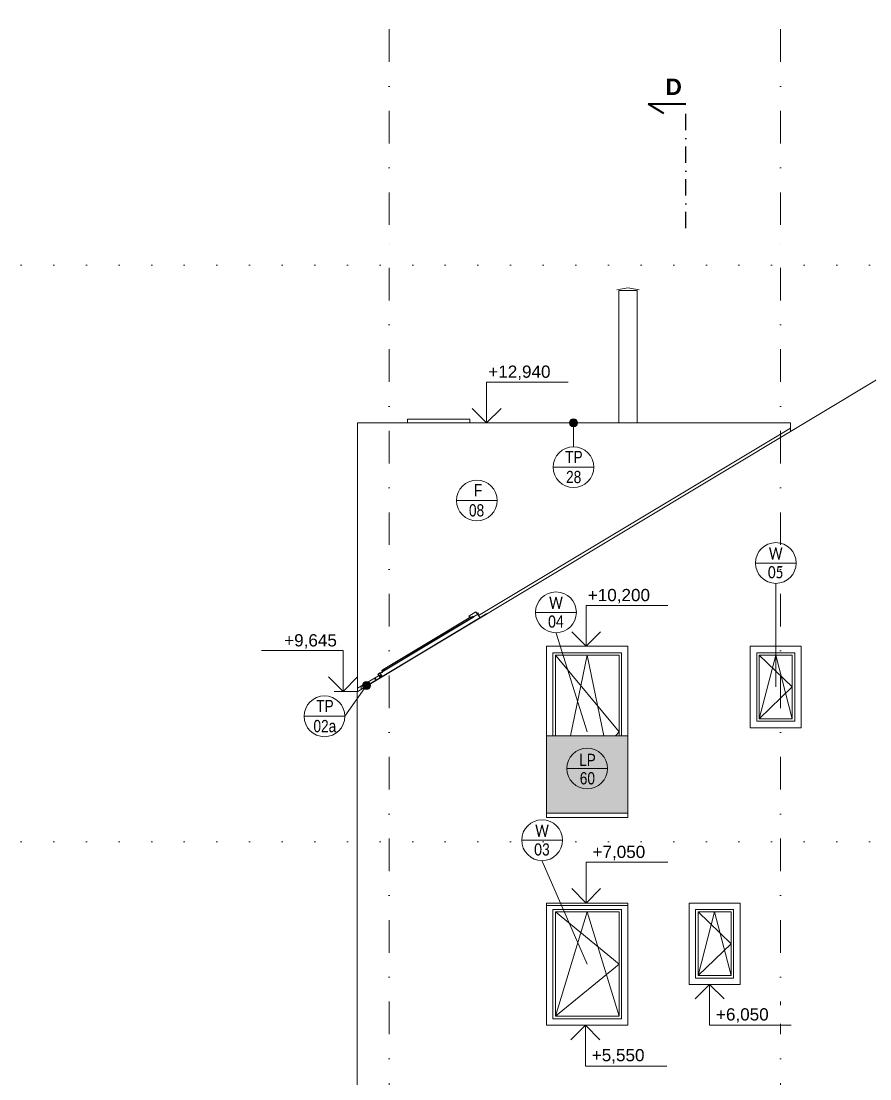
# Model space of a CAD drawing. Header units: millimetres. Extents: x -9129 to 220959, y -4760 to 72638.
# Drawn here: x 99269 to 109676, y 4893 to 17866 of the extents above; entities that cross this region are included whole.
import ezdxf

# ---------------------------------------------------------------- set-up
doc = ezdxf.new("R2010")
doc.units = ezdxf.units.MM
for name, pattern in [('HA_DashDot_10mm-S3mm', [1000, 400, -300, 0, -300]), ('HA_DashDot_4mm-S1mm', [400, 200, -100, 0, -100]), ('HA_Dot-S4mm', [400, 0, -400])]:
    doc.linetypes.add(name, pattern=pattern)
for name, color, linetype, lineweight in [('A-DETL-____-THIN', 9, 'Continuous', 9), ('A-DETL-____-WIDE', 9, 'Continuous', 40), ('A-FLOR-____-OVHD', 9, 'HA_DashDot_4mm-S1mm', 25), ('A-FLOR-HRAL-IDEN', 9, 'Continuous', 9), ('A-FLOR-HRAL-OTLN', 9, 'Continuous', 9), ('A-FLOR-LEVL-OTLN', 9, 'Continuous', 9), ('A-GENM-____-IDEN', 9, 'Continuous', 9), ('A-GENM-____-OTLN', 9, 'Continuous', 9), ('A-GLAZ-____-IDEN', 9, 'Continuous', 9), ('A-GLAZ-____-OTLN', 9, 'Continuous', 5), ('A-WALL-____-OTLN', 9, 'Continuous', 9), ('G-____-____-DIMS', 9, 'Continuous', 5), ('G-____-____-TEXT', 9, 'Continuous', 5), ('S-GRID-____-OTLN', 9, 'Continuous', 5)]:
    doc.layers.add(name, color=color, linetype=linetype, lineweight=lineweight)
doc.styles.add('Arial_1', font='arial.ttf', dxfattribs={"height": 150})
doc.styles.add('Arial_2', font='arial.ttf', dxfattribs={"width": 0.8, "height": 150})
doc.styles.add('Arial_B', font='arialbd.ttf', dxfattribs={"height": 200})
doc.styles.add('Calibri', font='calibri.ttf', dxfattribs={"width": 0.8, "height": 150})

# ---------------------------------------------------------------- blocks, each defined once
blk = doc.blocks.new('HA_WD_SinglePanel - 625x1000-1653871-D_pohled západní_DPS pohled')
at = {"layer": 'A-GLAZ-____-OTLN', "color": 250}
for p, q in [((-61575, 2980), (-61575, 3820)), ((-61575, 3820), (-61110, 3820)), ((-61545, 3790), (-61545, 3010)), ((-61545, 3790), (-61140, 3790)), ((-61545, 3010), (-61342, 3790)), ((-61545, 3790), (-61140, 3400)), ((-61342, 3790), (-61140, 3010)), ((-61140, 3010), (-61140, 3790)), ((-61110, 3820), (-61110, 2980)), ((-61140, 3400), (-61545, 3010)), ((-61545, 3010), (-61140, 3010)), ((-61110, 2980), (-61575, 2980))]:
    blk.add_line(p, q, dxfattribs=at)
blk = doc.blocks.new('HA_WD_SinglePanel - 1000x1500-1653870-D_pohled západní_DPS pohled')
at = {"layer": 'A-GLAZ-____-OTLN', "color": 250}
for p, q in [((-64700, 2480), (-64700, 3820)), ((-64700, 3820), (-63860, 3820)), ((-64670, 3790), (-64670, 2510)), ((-64670, 3790), (-63890, 3790)), ((-64670, 2510), (-64280, 3790)), ((-64670, 3790), (-63890, 3150)), ((-64280, 3790), (-63890, 2510)), ((-63890, 2510), (-63890, 3790)), ((-63860, 3820), (-63860, 2480)), ((-63890, 3150), (-64670, 2510)), ((-63860, 2480), (-64700, 2480)), ((-64670, 2510), (-63890, 2510))]:
    blk.add_line(p, q, dxfattribs=at)
blk = doc.blocks.new('HA_WD_SinglePanel - 1000x2100-V62-D_pohled západní_DPS pohled')
at = {"layer": 'A-GLAZ-____-OTLN', "color": 250}
for p, q in [((-66820, 9100), (-66820, 10120)), ((-66820, 10120), (-65980, 10120)), ((-65980, 10120), (-65980, 9100)), ((-66790, 10090), (-66790, 9100)), ((-66790, 10090), (-66010, 10090)), ((-66790, 10090), (-66010, 9150)), ((-66605, 9100), (-66400, 10090)), ((-66400, 10090), (-66195, 9100)), ((-66010, 9100), (-66010, 10090)), ((-66010, 9150), (-66051, 9100))]:
    blk.add_line(p, q, dxfattribs=at)
blk = doc.blocks.new('Roof-Windows_VELUX_VFE - VFE size 940x1370 _PK38__31-1754040-D_pohled západní_DPS pohled')
at = {"layer": 'A-GLAZ-____-OTLN', "color": 250}
for p, q in [((-68999, 9806), (-69007, 9799)), ((-69007, 9799), (-69005, 9796)), ((-69005, 9796), (-69007, 9799)), ((-69006, 9799), (-68999, 9804)), ((-69005, 9797), (-69006, 9799)), ((-69006, 9799), (-69005, 9797)), ((-69005, 9796), (-69001, 9799)), ((-69002, 9799), (-69005, 9797)), ((-69005, 9797), (-69002, 9799)), ((-69001, 9799), (-69005, 9796)), ((-69001, 9799), (-69002, 9799)), ((-69002, 9799), (-69001, 9799)), ((-68986, 9788), (-68999, 9806)), ((-68999, 9804), (-68987, 9788)), ((-68942, 9823), (-68946, 9821)), ((-68946, 9821), (-68942, 9815)), ((-68945, 9821), (-68942, 9823)), ((-68941, 9815), (-68945, 9821)), ((-68937, 9826), (-68940, 9824)), ((-68940, 9823), (-68936, 9825)), ((-68932, 9828), (-68935, 9827)), ((-68934, 9826), (-68931, 9828)), ((-68931, 9828), (-68932, 9828))]:
    blk.add_line(p, q, dxfattribs=at)
blk = doc.blocks.new('Railing - Railing-1604478-D_pohled západní_DPS pohled')
at = {"layer": 'A-FLOR-HRAL-OTLN'}
blk.add_hatch(color=256, dxfattribs=at).paths.add_polyline_path([(-66689, 8150), (-65900, 8150), (-65900, 9100), (-66900, 9100), (-66900, 8150)])
at = {"layer": 'A-FLOR-HRAL-OTLN', "color": 7}
for p, q in [((-66900, 9100), (-65900, 9100)), ((-66900, 8150), (-65900, 8150))]:
    blk.add_line(p, q, dxfattribs=at)
blk = doc.blocks.new('HA_GM_Gutter_Facade - HA_GM_Gutter_Facade TP02-2011691-D_pohled západní_DPS pohled')
at = {"layer": 'A-GENM-____-OTLN', "color": 7}
blk.add_line((-69224, 9602), (-69222, 9605), dxfattribs=at)
blk = doc.blocks.new('KOMIN OBJEKT D - KOMIN OBJEKT D-1642300-D_pohled západní_DPS pohled')
at = {"layer": 'A-GENM-____-OTLN', "color": 7}
for p, q in [((-66012, 14561), (-66012, 12940)), ((-66012, 14561), (-65900, 14561)), ((-65900, 14561), (-65787, 14561)), ((-65787, 12940), (-65787, 14561))]:
    blk.add_line(p, q, dxfattribs=at)
blk = doc.blocks.new('Roof-Windows_VELUX_GLL_1061 - PK08-1755341-D_pohled západní_DPS pohled')
at = {"layer": 'A-GLAZ-____-OTLN', "color": 250}
for p, q in [((-67796, 10556), (-68939, 9869)), ((-68916, 9830), (-67632, 10602)), ((-68351, 10243), (-67827, 10558)), ((-67820, 10546), (-68344, 10232)), ((-67818, 10544), (-68342, 10229)), ((-67851, 10570), (-67765, 10622)), ((-67840, 10552), (-67851, 10570)), ((-67840, 10552), (-67825, 10561)), ((-67827, 10558), (-67820, 10546)), ((-67825, 10561), (-67821, 10553)), ((-67821, 10553), (-67798, 10567)), ((-67820, 10546), (-67818, 10544)), ((-67802, 10565), (-67797, 10557)), ((-67798, 10567), (-67793, 10559)), ((-67797, 10557), (-67796, 10556)), ((-67796, 10556), (-67797, 10557)), ((-67793, 10559), (-67733, 10596)), ((-67752, 10600), (-67765, 10622)), ((-67740, 10607), (-67752, 10600)), ((-67718, 10550), (-67742, 10590)), ((-67733, 10596), (-67740, 10607)), ((-67629, 10598), (-67632, 10602)), ((-68351, 10243), (-68902, 9912)), ((-68344, 10232), (-68895, 9900)), ((-68342, 10229), (-68894, 9898)), ((-68351, 10243), (-68344, 10232)), ((-68344, 10232), (-68351, 10243)), ((-68344, 10232), (-68342, 10229)), ((-68342, 10229), (-68344, 10232)), ((-68916, 9830), (-68939, 9869)), ((-68905, 9909), (-68920, 9900)), ((-68920, 9900), (-68913, 9881)), ((-68919, 9899), (-68904, 9908)), ((-68911, 9878), (-68919, 9899)), ((-68896, 9899), (-68911, 9890)), ((-68911, 9890), (-68910, 9887)), ((-68895, 9900), (-68902, 9912)), ((-68901, 9910), (-68901, 9911)), ((-68893, 9897), (-68899, 9907)), ((-68883, 9916), (-68897, 9912)), ((-68897, 9911), (-68887, 9914)), ((-68894, 9896), (-68896, 9899)), ((-68894, 9898), (-68895, 9900)), ((-68887, 9914), (-68883, 9916)), ((-69087, 9727), (-68916, 9830)), ((-68961, 9849), (-68959, 9850)), ((-68937, 9818), (-68960, 9856)), ((-68959, 9850), (-68938, 9817)), ((-68949, 9839), (-68926, 9847)), ((-68943, 9836), (-68933, 9820)), ((-68926, 9847), (-68941, 9842)), ((-68931, 9821), (-68941, 9837)), ((-68940, 9840), (-68935, 9842)), ((-68935, 9842), (-68925, 9825)), ((-68916, 9830), (-68913, 9826)), ((-68913, 9826), (-68916, 9830)), ((-69087, 9727), (-69085, 9723))]:
    blk.add_line(p, q, dxfattribs=at)
for centre, radius, start, end in [((-68894, 9782), 101, 100.9341, 135.0656), ((-68896, 9780), 99, 118.9163, 130.0115), ((-68896, 9780), 99, 107.8525, 118.9163), ((-68896, 9780), 99.3, 98.4924, 107.8339), ((-68887, 9877), 36.5, 106.5654, 120.007), ((-68887, 9877), 35.5, 106.5654, 119.9931), ((-68963, 9851), 2.83, 135.0656, 301), ((-68940, 9838), 3.7, 109.8962, 211), ((-68940, 9838), 1.7, 109.8962, 211)]:
    blk.add_arc(centre, radius, start, end, dxfattribs=at)
blk = doc.blocks.new('Roof-Windows_VELUX_GLL_1061 - PK08-V79-D_pohled západní_DPS pohled')
at = {"layer": 'A-GLAZ-____-OTLN', "color": 250}
for p, q in [((-67797, 10557), (-67796, 10556)), ((-67796, 10556), (-67797, 10557))]:
    blk.add_line(p, q, dxfattribs=at)
for centre, radius, start, end in [((-68887, 9877), 36.5, 114.0613, 120.007), ((-68887, 9877), 35.5, 113.8658, 119.9931), ((-68963, 9851), 2.83, 135.0656, 301), ((-68940, 9838), 3.7, 109.8962, 211), ((-68940, 9838), 1.7, 109.8962, 211)]:
    blk.add_arc(centre, radius, start, end, dxfattribs=at)
blk = doc.blocks.new('Roof-Windows_VELUX_GLL_1061 - PK08-1754960-D_pohled západní_DPS pohled')
at = {"layer": 'A-GLAZ-____-OTLN', "color": 250}
for p, q in [((-67797, 10557), (-67796, 10556)), ((-67796, 10556), (-67797, 10557))]:
    blk.add_line(p, q, dxfattribs=at)
for centre, radius, start, end in [((-68887, 9877), 36.5, 114.0552, 120.007), ((-68887, 9877), 35.5, 113.8595, 119.9931), ((-68963, 9851), 2.83, 135.0656, 301), ((-68940, 9838), 3.7, 109.8962, 211), ((-68940, 9838), 1.7, 109.8962, 211)]:
    blk.add_arc(centre, radius, start, end, dxfattribs=at)
blk = doc.blocks.new('HA_GM_Generic Box - VRV Jednotka-1758930-D_pohled západní_DPS pohled')
at = {"layer": 'A-GENM-____-OTLN', "color": 7}
for p, q in [((-68605, 12985), (-67840, 12985)), ((-68605, 12985), (-68605, 12940)), ((-67840, 12985), (-67840, 12985)), ((-67840, 12940), (-67840, 12985))]:
    blk.add_line(p, q, dxfattribs=at)
blk = doc.blocks.new('TB_Porotherm KPVarioUNI_1250mm - TB_Porotherm KPVarioUNI_1250mm-1857440-D_pohled západní_DPS pohled')
at = {"layer": 'A-GENM-____-OTLN', "color": 7}
blk.add_line((-65900, 7020), (-66900, 7020), dxfattribs=at)
blk = doc.blocks.new('HA_GM_Gutter_Facade - HA_GM_Gutter_Facade TP02-2011694-D_pohled západní_DPS pohled')
at = {"layer": 'A-GENM-____-OTLN', "color": 7}
blk.add_line((-69224, 9602), (-69222, 9605), dxfattribs=at)
blk = doc.blocks.new('HA_GM_Gutter_Facade - HA_GM_Gutter_Facade TP02-2011860-D_pohled západní_DPS pohled')
at = {"layer": 'A-GENM-____-OTLN', "color": 7}
blk.add_line((-69224, 9602), (-69222, 9605), dxfattribs=at)
blk = doc.blocks.new('185-01_OBJEKT D_Central_rvt-4-D_pohled západní_DPS pohled')
at = {"layer": 'A-WALL-____-OTLN', "color": 7}
for p, q in [((-60548, 14852), (-69222, 9640)), ((-69215, 9645), (-69215, 12940)), ((-63905, 12940), (-69215, 12940)), ((-69215, 12940), (-69215, 9685)), ((-67733, 10576), (-63905, 12875)), ((-63905, 12875), (-63905, 12940)), ((-63905, 12835), (-63905, 12875)), ((-66900, 8100), (-66900, 10200)), ((-66900, 10200), (-65900, 10200)), ((-65900, 10200), (-65900, 8100)), ((-64400, 9200), (-64400, 10200)), ((-64400, 10200), (-63775, 10200)), ((-63775, 10200), (-63775, 9200)), ((-69215, 9685), (-68953, 9842)), ((-69090, 9760), (-69090, 9720)), ((-69222, 9640), (-69222, 3950)), ((-69170, 9712), (-69170, 9672)), ((-63775, 9200), (-64400, 9200)), ((-65900, 8100), (-66900, 8100)), ((-66900, 5550), (-66900, 7050)), ((-66900, 7050), (-65900, 7050)), ((-65900, 7050), (-65900, 5550)), ((-65150, 6050), (-65150, 7050)), ((-65150, 7050), (-64525, 7050)), ((-64525, 7050), (-64525, 6050)), ((-64525, 6050), (-65150, 6050)), ((-65900, 5550), (-66900, 5550))]:
    blk.add_line(p, q, dxfattribs=at)
at = {"layer": 'A-FLOR-HRAL-OTLN', "lineweight": 9}
blk.add_blockref('Railing - Railing-1604478-D_pohled západní_DPS pohled', (0, 0), dxfattribs=at)
at = {"layer": 'A-GENM-____-OTLN', "lineweight": 9}
for name in ['KOMIN OBJEKT D - KOMIN OBJEKT D-1642300-D_pohled západní_DPS pohled', 'HA_GM_Generic Box - VRV Jednotka-1758930-D_pohled západní_DPS pohled', 'HA_GM_Gutter_Facade - HA_GM_Gutter_Facade TP02-2011691-D_pohled západní_DPS pohled', 'HA_GM_Gutter_Facade - HA_GM_Gutter_Facade TP02-2011694-D_pohled západní_DPS pohled', 'HA_GM_Gutter_Facade - HA_GM_Gutter_Facade TP02-2011860-D_pohled západní_DPS pohled', 'TB_Porotherm KPVarioUNI_1250mm - TB_Porotherm KPVarioUNI_1250mm-1857440-D_pohled západní_DPS pohled']:
    blk.add_blockref(name, (0, 0), dxfattribs=at)
at = {"layer": 'A-GLAZ-____-OTLN', "lineweight": 9}
for name, p in [('Roof-Windows_VELUX_GLL_1061 - PK08-1755341-D_pohled západní_DPS pohled', (0, 0)), ('Roof-Windows_VELUX_GLL_1061 - PK08-V79-D_pohled západní_DPS pohled', (0, 0)), ('Roof-Windows_VELUX_GLL_1061 - PK08-1754960-D_pohled západní_DPS pohled', (0, 0)), ('HA_WD_SinglePanel - 1000x2100-V62-D_pohled západní_DPS pohled', (0, 0)), ('HA_WD_SinglePanel - 625x1000-1653871-D_pohled západní_DPS pohled', (-2745, 6300)), ('Roof-Windows_VELUX_VFE - VFE size 940x1370 _PK38__31-1754040-D_pohled západní_DPS pohled', (0, 0)), ('HA_WD_SinglePanel - 1000x1500-1653870-D_pohled západní_DPS pohled', (-2120, 3150)), ('HA_WD_SinglePanel - 625x1000-1653871-D_pohled západní_DPS pohled', (-3495, 3150))]:
    blk.add_blockref(name, p, dxfattribs=at)
blk = doc.blocks.new('Spot Elevations - Flipped-794089-D_pohled západní_DPS pohled')
at = {"layer": 'G-____-____-DIMS', "lineweight": 9}
for p, q in [((-64520, 2223), (-64343, 2400)), ((-64343, 2400), (-64166, 2223)), ((-64343, 1900), (-64343, 2400)), ((-63343, 1900), (-64343, 1900))]:
    blk.add_line(p, q, dxfattribs=at)
blk = doc.blocks.new('Spot Elevations - Default-792506-D_pohled západní_DPS pohled')
at = {"layer": 'G-____-____-DIMS', "lineweight": 9}
for p, q in [((-62326, 1800), (-63326, 1800)), ((-63326, 1800), (-63326, 1300)), ((-63503, 1477), (-63326, 1300)), ((-63326, 1300), (-63149, 1477))]:
    blk.add_line(p, q, dxfattribs=at)
blk = doc.blocks.new('HA_TAG_WD - Type Mark-1502833-D_pohled západní_DPS pohled')
at = {"layer": 'A-GLAZ-____-IDEN'}
blk.add_line((-60650, 10970), (-60150, 10970), dxfattribs=at)
blk.add_circle((-60400, 10970), 250, dxfattribs=at)
blk = doc.blocks.new('HA_TAG_GM_Products - Generic-588599-D_pohled západní_DPS pohled')
at = {"layer": 'A-GENM-____-IDEN'}
blk.add_line((-66818, 12395), (-66318, 12395), dxfattribs=at)
blk.add_circle((-66568, 12395), 250, dxfattribs=at)
blk = doc.blocks.new('HA_TAG_GM_Railings - Generic-2229991-D_pohled západní_DPS pohled')
at = {"layer": 'A-FLOR-HRAL-IDEN'}
blk.add_line((-66650, 8700), (-66150, 8700), dxfattribs=at)
blk.add_circle((-66400, 8700), 250, dxfattribs=at)

msp = doc.modelspace()

# ---------------------------------------------------------------- hatches: boundary and pattern name
at = {"layer": 'A-GENM-____-IDEN'}
h = msp.add_hatch(color=256, dxfattribs=at)
edge = h.paths.add_edge_path()
edge.add_arc((106042, 12940), 50, 0, 360)
h = msp.add_hatch(color=256, dxfattribs=at)
edge = h.paths.add_edge_path()
edge.add_arc((103504, 9718), 50, 0, 360)

# ---------------------------------------------------------------- linework, layer by layer
at = {"layer": 'A-DETL-____-THIN'}
for p, q in [((106710, 14596), (106572, 14571)), ((106710, 14596), (106848, 14571)), ((104607, 11987), (105107, 11987))]:
    msp.add_line(p, q, dxfattribs=at)
msp.add_circle((104857, 11987), 250, dxfattribs=at)
at = {"layer": 'A-DETL-____-WIDE'}
for q in [(107147, 16739), (107419, 16852)]:
    msp.add_line((106959, 16852), q, dxfattribs=at)
at = {"layer": 'A-FLOR-____-OVHD'}
msp.add_line((107419, 15327), (107419, 16852), dxfattribs=at)
at = {"layer": 'A-FLOR-LEVL-OTLN', "linetype": 'HA_Dot-S4mm', "lineweight": 5}
for p, q in [((99269, 14875), (120214, 14875)), ((99269, 7800), (120214, 7800))]:
    msp.add_line(p, q, dxfattribs=at)
at = {"layer": 'A-GENM-____-IDEN'}
for p, q in [((106042, 12940), (106042, 12645)), ((103504, 9718), (103239, 9340))]:
    msp.add_line(p, q, dxfattribs=at)
for centre in [(106042, 12940), (103504, 9718)]:
    msp.add_circle(centre, 50, dxfattribs=at)
at = {"layer": 'A-GLAZ-____-IDEN'}
for p, q in [((108523, 9700), (108523, 10965)), ((106210, 9150), (105828, 10361))]:
    msp.add_line(p, q, dxfattribs=at)
at = {"layer": 'G-____-____-DIMS', "lineweight": 9}
for p, q in [((103108, 9645), (103217, 9645)), ((103396, 9645), (103108, 9645))]:
    msp.add_line(p, q, dxfattribs=at)
at = {"layer": 'S-GRID-____-OTLN', "linetype": 'HA_DashDot_10mm-S3mm', "lineweight": 9}
for p, q in [((103781, 15366), (103781, 17866)), ((108581, 15366), (108581, 17866)), ((103781, -1560), (103781, 15366)), ((108581, -1560), (108581, 15366))]:
    msp.add_line(p, q, dxfattribs=at)

# ---------------------------------------------------------------- block references
at = {"color": 50, "lineweight": 5}
msp.add_blockref('185-01_OBJEKT D_Central_rvt-4-D_pohled západní_DPS pohled', (172610, 0), dxfattribs=at)
at = {"layer": 'A-FLOR-HRAL-IDEN'}
msp.add_blockref('HA_TAG_GM_Railings - Generic-2229991-D_pohled západní_DPS pohled', (172610, 0), dxfattribs=at)
at = {"layer": 'A-GENM-____-IDEN'}
for p in [(172610, 0), (169557, -3055)]:
    msp.add_blockref('HA_TAG_GM_Products - Generic-588599-D_pohled západní_DPS pohled', p, dxfattribs=at)
at = {"layer": 'A-GLAZ-____-IDEN'}
for p in [(168923, 250), (166227, -355), (166057, -3150)]:
    msp.add_blockref('HA_TAG_WD - Type Mark-1502833-D_pohled západní_DPS pohled', p, dxfattribs=at)
at = {"layer": 'G-____-____-DIMS', "lineweight": 9}
for name, p in [('Spot Elevations - Default-792506-D_pohled západní_DPS pohled', (168303, 11640)), ('Spot Elevations - Default-792506-D_pohled západní_DPS pohled', (169524, 8900)), ('Spot Elevations - Default-792506-D_pohled západní_DPS pohled', (169524, 5750)), ('Spot Elevations - Flipped-794089-D_pohled západní_DPS pohled', (172054, 3650)), ('Spot Elevations - Flipped-794089-D_pohled západní_DPS pohled', (170531, 3150))]:
    msp.add_blockref(name, p, dxfattribs=at)
at = {"layer": 'G-____-____-DIMS', "lineweight": 9, "extrusion": (0, 0, -1)}
msp.add_blockref('Spot Elevations - Default-792506-D_pohled západní_DPS pohled', (-39890, 8345), dxfattribs=at)

# ---------------------------------------------------------------- texts
at = {"layer": 'A-FLOR-HRAL-IDEN', "lineweight": 5, "char_height": 150, "attachment_point": 1, "style": 'Arial_2'}
for s, insert, width in [('LP', (106111, 8880), 250.13), ('60', (106119, 8655), 230.89)]:
    msp.add_mtext(s, dxfattribs=dict(at, insert=insert, width=width))
at = {"layer": 'A-GENM-____-IDEN', "lineweight": 5, "char_height": 150, "attachment_point": 1, "style": 'Arial_2'}
for s, insert, width in [('TP', (105940, 12595), 256.54), ('28', (105951, 12350), 230.89), ('TP', (102887, 9541), 256.54), ('02a', (102853, 9295), 339.92)]:
    msp.add_mtext(s, dxfattribs=dict(at, insert=insert, width=width))
at = {"layer": 'A-GLAZ-____-IDEN', "lineweight": 5, "char_height": 150, "attachment_point": 1, "style": 'Calibri'}
for s, insert, width in [('W', (108439, 11411), 211.65), ('05', (108426, 11182), 243.71), ('W', (105744, 10806), 211.65), ('04', (105731, 10577), 243.71), ('W', (105573, 8011), 211.65), ('03', (105560, 7782), 243.71)]:
    msp.add_mtext(s, dxfattribs=dict(at, insert=insert, width=width))
at = {"layer": 'G-____-____-TEXT', "color": 7, "lineweight": 9, "attachment_point": 1}
for s, insert, char_height, width, style in [('\\fArial|b1|i0|c0|p34|;D', (107169, 17161), 200, 248.52, 'Arial_B'), ('F', (104821, 12188), 150, 128.27, 'Arial_2'), ('08', (104760, 11941), 150, 230.89, 'Arial_2')]:
    msp.add_mtext(s, dxfattribs=dict(at, insert=insert, char_height=char_height, width=width, style=style))

# ---------------------------------------------------------------- next in the draw order: texts
at = {"layer": 'G-____-____-DIMS', "lineweight": 9, "char_height": 150, "attachment_point": 1, "line_spacing_factor": 0.941778, "style": 'Arial_1', "bg_fill": 3, "box_fill_scale": 1.25, "bg_fill_color": 256, "bg_fill_true_color": 13158600, "bg_fill_transparency": 0}
for s, insert, width in [('+12,940', (104997, 13642), 912.7), ('+10,200', (106217, 10902), 912.7), ('+9,645', (102494, 10347), 773.13), ('+7,050', (106275, 7752), 773.13), ('+6,050', (107789, 5759), 773.13), ('+5,550', (106266, 5259), 773.13)]:
    msp.add_mtext(s, dxfattribs=dict(at, insert=insert, width=width))

# ---------------------------------------------------------------- next in the draw order: linework, layer by layer
at = {"layer": 'A-GLAZ-____-IDEN'}
msp.add_line((106210, 6300), (105657, 7565), dxfattribs=at)

doc.saveas('drawing.dxf')
